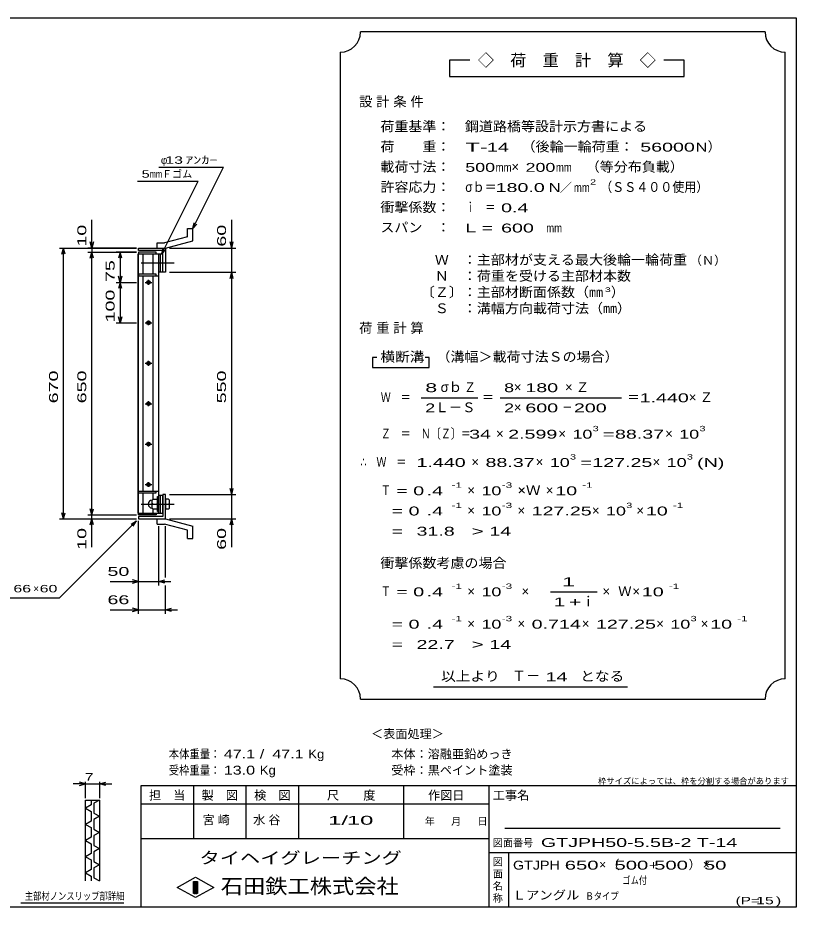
# Model space of a CAD drawing. Units: millimetres, scale not verified. Extents: x -1820 to 1731, y -1282 to 1054.
# Drawn here: x -193 to 1731, y -1146 to 1054 of the extents above; entities that cross this region are included whole.
import ezdxf
from ezdxf.enums import TextEntityAlignment as Align

# ---------------------------------------------------------------- set-up
doc = ezdxf.new("R2010")
doc.units = ezdxf.units.MM
doc.header["$LTSCALE"] = 10
doc.linetypes.add('CHAIN', pattern=[18.5, 12, -1.5, 3.5, -1.5])
for name, color, linetype, lineweight in [('0_2', 150, 'Continuous', 25), ('16', 3, 'Continuous', 25), ('19', 6, 'Continuous', 25), ('22', 2, 'Continuous', 25), ('32', 4, 'Continuous', 25)]:
    doc.layers.add(name, color=color, linetype=linetype, lineweight=lineweight)
doc.styles.add('ベクトル', font='')
doc.styles.get('ベクトル').set_extended_font_data('ベクトル')

msp = doc.modelspace()

# ---------------------------------------------------------------- linework, layer by layer
at = {"layer": '0_2'}
for p, q in [((-1729, 1053.5), (1731, 1053.5)), ((1731, 1053.5), (1731, -1146.5)), ((1731, -846.5), (111, -846.5)), ((111, -846.5), (111, -1146.5)), ((241, -846.5), (241, -976.5)), ((371, -976.5), (371, -846.5)), ((501, -846.5), (501, -976.5)), ((761, -976.5), (761, -846.5)), ((971, -846.5), (971, -1146.5)), ((971, -891.5), (111, -891.5)), ((1691, -951.5), (1011, -951.5)), ((111, -976.5), (971, -976.5)), ((971, -1011.5), (1731, -1011.5)), ((1021, -1146.5), (1021, -1011.5)), ((201, -1097.5), (246, -1072.5)), ((246, -1072.5), (291, -1097.5)), ((246, -1122.5), (201, -1097.5)), ((241, -1082.5), (251, -1082.5)), ((241, -1112.5), (241, -1082.5)), ((241, -1082.5), (243, -1082.5)), ((243, -1082.5), (243, -1112.5)), ((245, -1112.5), (245, -1082.5)), ((245, -1082.5), (247, -1082.5)), ((291, -1097.5), (246, -1122.5)), ((247, -1082.5), (247, -1112.5)), ((249, -1112.5), (249, -1082.5)), ((249, -1082.5), (251, -1082.5)), ((251, -1082.5), (251, -1112.5)), ((251, -1082.5), (251, -1112.5)), ((251, -1112.5), (241, -1112.5)), ((243, -1112.5), (245, -1112.5)), ((247, -1112.5), (249, -1112.5)), ((1731, -1146.5), (-1729, -1146.5))]:
    msp.add_line(p, q, dxfattribs=at)
at = {"layer": '16'}
for p, q in [((104.3, -171.5), (104.3, 469.5)), ((104.3, 469.5), (105, 469.5)), ((149, 474), (105, 474)), ((105, 474), (105, 469.5)), ((105, 469.5), (149, 469.5)), ((105, -171.5), (105, 469.5)), ((105, 469.5), (155, 469.5)), ((116.5, 419.5), (116.5, 469.5)), ((141.5, 419.5), (141.5, 469.5)), ((149, 469.5), (149, 474)), ((155, -171.5), (155, 469.5)), ((155, 469.5), (159.5, 469.5)), ((159.5, 425.5), (159.5, 469.5)), ((159.5, 469.5), (165.5, 469.5)), ((165.5, 425.5), (165.5, 469.5)), ((105, 419.5), (105, 415)), ((149, 419.5), (105, 419.5)), ((149, 415), (149, 419.5)), ((155, 425.5), (159.5, 425.5)), ((159.5, 425.5), (165.5, 425.5)), ((105, 415), (155, 415)), ((116.5, -117), (116.5, 415)), ((122, 399), (138, 399)), ((128, 402), (132, 402)), ((128, 396), (132, 396)), ((130, 393), (130, 405)), ((141.5, -117), (141.5, 415)), ((122, 299), (138, 299)), ((128, 302), (132, 302)), ((128, 296), (132, 296)), ((130, 293), (130, 305)), ((122, 199), (138, 199)), ((128, 202), (132, 202)), ((130, 193), (130, 205)), ((128, 196), (132, 196)), ((122, 99), (138, 99)), ((128, 102), (132, 102)), ((128, 96), (132, 96)), ((130, 93), (130, 105)), ((128, 2), (132, 2)), ((130, -7), (130, 5)), ((122, -1), (138, -1)), ((128, -4), (132, -4)), ((122, -101), (138, -101)), ((128, -98), (132, -98)), ((128, -104), (132, -104)), ((130, -107), (130, -95)), ((105, -121.5), (105, -117)), ((105, -117), (155, -117)), ((105, -121.5), (149, -121.5)), ((116.5, -171.5), (116.5, -121.5)), ((141.5, -136.5), (141.5, -121.5)), ((149, -121.5), (149, -117)), ((152, -168), (152, -131)), ((152, -131), (155, -131)), ((155, -127.5), (159.5, -127.5)), ((155, -168), (155, -131)), ((159.5, -171.5), (159.5, -127.5)), ((159.5, -127.5), (165.5, -127.5)), ((165.5, -171.5), (165.5, -127.5)), ((141, -137.5), (139, -139.5)), ((139, -159.5), (139, -139.5)), ((141, -149.5), (139, -147.5)), ((141, -149.5), (139, -151.5)), ((141, -137.5), (150, -137.5)), ((141, -149.5), (150, -149.5)), ((152, -139.5), (150, -137.5)), ((150, -149.5), (152, -147.5)), ((152, -151.5), (150, -149.5)), ((104.3, -171.5), (105, -171.5)), ((105, -171.5), (149, -171.5)), ((105, -176), (105, -171.5)), ((105, -171.5), (155, -171.5)), ((149, -176), (105, -176)), ((139, -159.5), (141, -161.5)), ((141, -161.5), (150, -161.5)), ((141.5, -171.5), (141.5, -162.5)), ((149, -171.5), (149, -176)), ((150, -161.5), (152, -159.5)), ((152, -168), (155, -168)), ((155, -171.5), (159.5, -171.5)), ((159.5, -171.5), (165.5, -171.5))]:
    msp.add_line(p, q, dxfattribs=at)
at = {"layer": '16', "linetype": 'CHAIN'}
for p, q in [((112, 447.5), (193, 447.5)), ((112, -149.5), (193, -149.5))]:
    msp.add_line(p, q, dxfattribs=at)
at = {"layer": '16'}
for centre, radius, start, end in [((128, 399), 3, 90, 270), ((130, 399), 4, 46.6, 133.4), ((130, 399), 4, 226.6, 313.4), ((132, 399), 3, 270, 90), ((128, 299), 3, 90, 270), ((130, 299), 4, 46.6, 133.4), ((130, 299), 4, 226.6, 313.4), ((132, 299), 3, 270, 90), ((128, 199), 3, 90, 270), ((130, 199), 4, 46.6, 133.4), ((132, 199), 3, 270, 90), ((130, 199), 4, 226.6, 313.4), ((128, 99), 3, 90, 270), ((130, 99), 4, 46.6, 133.4), ((130, 99), 4, 226.6, 313.4), ((132, 99), 3, 270, 90), ((128, -1), 3, 90, 270), ((130, -1), 4, 46.6, 133.4), ((132, -1), 3, 270, 90), ((130, -1), 4, 226.6, 313.4), ((128, -101), 3, 90, 270), ((130, -101), 4, 46.6, 133.4), ((130, -101), 4, 226.6, 313.4), ((132, -101), 3, 270, 90), ((139, -149.5), 10, 90, 270)]:
    msp.add_arc(centre, radius, start, end, dxfattribs=at)
at = {"layer": '19'}
for p, q in [((226.1, 532.1), (239.1, 532.1)), ((226.1, 512.1), (226.1, 532.1)), ((239.1, 502.1), (239.1, 532.1)), ((226.1, 512.1), (169.8, 497)), ((105, 478), (105, 484)), ((105, 484), (171.5, 484)), ((151.5, 497), (169.8, 497)), ((151.5, 484), (151.5, 497)), ((151.5, 484), (171.5, 484)), ((171.5, 484), (239.1, 502.1)), ((171.5, 484), (171.5, 424)), ((165.5, 478), (105, 478)), ((165.5, 424), (165.5, 478)), ((171.5, 424), (165.5, 424)), ((171.5, -126), (165.5, -126)), ((165.5, -126), (165.5, -180)), ((171.5, -186), (171.5, -126)), ((179.5, -137.5), (171.5, -137.5)), ((171.5, -137.5), (171.5, -161.5)), ((171.5, -149.5), (179.5, -149.5)), ((181.5, -139.5), (179.5, -137.5)), ((181.5, -147.5), (179.5, -149.5)), ((179.5, -149.5), (181.5, -151.5)), ((181.5, -159.5), (181.5, -139.5)), ((171.5, -161.5), (179.5, -161.5)), ((179.5, -161.5), (181.5, -159.5)), ((105, -180), (105, -186)), ((165.5, -180), (105, -180)), ((105, -186), (171.5, -186)), ((151.5, -186), (171.5, -186)), ((151.5, -199), (151.5, -186)), ((171.5, -186), (239.1, -204.1)), ((151.5, -199), (169.8, -199)), ((226.1, -214.1), (169.8, -199)), ((226.1, -234.1), (226.1, -214.1)), ((239.1, -234.1), (239.1, -204.1)), ((226.1, -234.1), (239.1, -234.1))]:
    msp.add_line(p, q, dxfattribs=at)
at = {"layer": '22', "color": 4}
for p, q in [((1654, 1018.5), (654, 1018.5)), ((604, 968.5), (604, -581.5)), ((1704, -581.5), (1704, 968.5)), ((924, 948.5), (874, 948.5)), ((874, 948.5), (874, 908.5)), ((1454, 948.5), (1404, 948.5)), ((1454, 908.5), (1454, 948.5)), ((874, 908.5), (1454, 908.5)), ((155.5, 684), (315.5, 684)), ((239.5, 532), (315.5, 684)), ((103, 649.5), (253, 649.5)), ((163, 469.5), (253, 649.5)), ((-10, 484), (-10, 554)), ((335.5, 484), (335.5, 554)), ((239.5, 532), (242.5, 546.6)), ((239.5, 532), (249.5, 543)), ((-90, 484), (100, 484)), ((-84, 469), (-80, 484)), ((-76, 469), (-80, 484)), ((-80, -186), (-80, 484)), ((100, 484), (-20, 484)), ((-10, 484), (-14, 499)), ((-6, 499), (-10, 484)), ((-10, 484), (-10, 474)), ((163, 469.5), (166, 484.1)), ((181.5, 484), (345.5, 484)), ((335.5, 484), (331.5, 499)), ((335.5, 484), (339.5, 499)), ((335.5, 424), (335.5, 484)), ((-20, 474), (100, 474)), ((-14, 459), (-10, 474)), ((-6, 459), (-10, 474)), ((-10, -176), (-10, 474)), ((100, 474), (50, 474)), ((60, 474), (56, 459)), ((64, 459), (60, 474)), ((60, 474), (60, 399)), ((163, 469.5), (173, 480.5)), ((181.5, 424), (345.5, 424)), ((331.5, 409), (335.5, 424)), ((339.5, 409), (335.5, 424)), ((335.5, -126), (335.5, 424)), ((50, 399), (100, 399)), ((60, 399), (56, 414)), ((60, 399), (56, 384)), ((64, 414), (60, 399)), ((64, 384), (60, 399)), ((60, 399), (60, 299)), ((60, 299), (56, 314)), ((64, 314), (60, 299)), ((50, 299), (100, 299)), ((694, 213.5), (684, 213.5)), ((684, 213.5), (684, 188.5)), ((824, 213.5), (814, 213.5)), ((824, 188.5), (824, 213.5)), ((684, 188.5), (824, 188.5)), ((804, 113.5), (944, 113.5)), ((999, 113.5), (1299, 113.5)), ((181.5, -126), (345.5, -126)), ((335.5, -126), (331.5, -111)), ((335.5, -126), (339.5, -111)), ((335.5, -186), (335.5, -126)), ((-80, -186), (-84, -171)), ((-80, -186), (-76, -171)), ((-20, -176), (100, -176)), ((-10, -176), (-14, -161)), ((-10, -176), (-6, -161)), ((-10, -186), (-10, -176)), ((-90, -186), (100, -186)), ((-90, -381), (100, -191)), ((-20, -186), (100, -186)), ((-14, -201), (-10, -186)), ((-6, -201), (-10, -186)), ((-10, -256), (-10, -186)), ((87, -199), (100, -191)), ((92, -204), (100, -191)), ((105, -351), (105, -191)), ((105, -421), (105, -191)), ((181.5, -186), (345.5, -186)), ((331.5, -201), (335.5, -186)), ((339.5, -201), (335.5, -186)), ((335.5, -256), (335.5, -186)), ((155, -351), (155, -204)), ((171.5, -331), (171.5, -204)), ((35, -341), (105, -341)), ((105, -341), (90, -337)), ((90, -345), (105, -341)), ((105, -341), (155, -341)), ((155, -341), (170, -337)), ((170, -345), (155, -341)), ((155, -341), (185, -341)), ((171.5, -421), (171.5, -351)), ((1124, -366.5), (1239, -366.5)), ((-290, -381), (-90, -381)), ((35, -411), (105, -411)), ((105, -411), (90, -407)), ((90, -415), (105, -411)), ((105, -411), (171.5, -411)), ((171.5, -411), (186.5, -407)), ((186.5, -415), (171.5, -411)), ((171.5, -411), (201.5, -411)), ((834, -601.5), (1314, -601.5)), ((654, -631.5), (1654, -631.5))]:
    msp.add_line(p, q, dxfattribs=at)
for centre, start, end in [((604, 1018.5), 270, 0), ((1704, 1018.5), 180, 270), ((604, -631.5), 0, 90), ((1704, -631.5), 90, 180)]:
    msp.add_arc(centre, 50, start, end, dxfattribs=at)
at = {"layer": '32'}
for p, q in [((-26, -841.5), (-56, -841.5)), ((-26, -841.5), (-41, -837.5)), ((-41, -845.5), (-26, -841.5)), ((-26, -876.5), (-26, -836.5)), ((-26, -841.5), (9, -841.5)), ((9, -836.5), (9, -876.5)), ((9, -841.5), (24, -837.5)), ((24, -845.5), (9, -841.5)), ((9, -841.5), (39, -841.5)), ((-26, -881.5), (9, -881.5)), ((-26, -1081.5), (-26, -881.5)), ((-12, -893.5), (-26, -901.5)), ((-26, -901.5), (-12, -909.5)), ((-12, -881.5), (-12, -893.5)), ((9, -881.5), (-5, -889.5)), ((-5, -889.5), (-5, -913.5)), ((9, -881.5), (9, -1081.5)), ((-12, -909.5), (-12, -933.5)), ((-5, -913.5), (9, -921.5)), ((9, -921.5), (-5, -929.5)), ((-12, -933.5), (-26, -941.5)), ((-26, -941.5), (-12, -949.5)), ((-5, -929.5), (-5, -953.5)), ((-12, -949.5), (-12, -973.5)), ((-5, -953.5), (9, -961.5)), ((9, -961.5), (-5, -969.5)), ((-12, -973.5), (-26, -981.5)), ((-26, -981.5), (-12, -989.5)), ((-12, -989.5), (-12, -1013.5)), ((-5, -969.5), (-5, -993.5)), ((-5, -993.5), (9, -1001.5)), ((9, -1001.5), (-5, -1009.5)), ((-5, -1009.5), (-5, -1033.5)), ((-12, -1013.5), (-26, -1021.5)), ((-26, -1021.5), (-12, -1029.5)), ((-12, -1029.5), (-12, -1053.5)), ((-5, -1033.5), (9, -1041.5)), ((-12, -1053.5), (-26, -1061.5)), ((9, -1041.5), (-5, -1049.5)), ((-5, -1049.5), (-5, -1073.5)), ((-26, -1061.5), (-12, -1069.5)), ((-12, -1069.5), (-12, -1081.5)), ((-5, -1073.5), (9, -1081.5)), ((69, -1136.5), (-186, -1136.5))]:
    msp.add_line(p, q, dxfattribs=at)

# ---------------------------------------------------------------- texts
at = {"layer": '0_2', "style": 'ベクトル'}
for s, height, p in [('枠サイズによっては、枠を分割する場合があります', 14.66, (1241, -834.5)), ('担\u3000当', 21.99, (131, -869.5)), ('製\u3000図', 21.99, (261, -869.5)), ('検\u3000図', 21.99, (391, -869.5)), ('尺\u3000\u3000度', 21.99, (571, -869.5)), ('作図日', 21.99, (821, -869.5)), ('工事名', 21.99, (981, -869.5)), ('年', 18.3, (813, -934)), ('月', 18.3, (878, -934)), ('日', 18.3, (943, -934)), ('図面番号', 18.33, (981, -987)), ('図', 18.3, (981, -1034)), ('面', 18.3, (981, -1064)), ('名', 18.3, (981, -1094)), ('称', 18.3, (981, -1124))]:
    msp.add_text(s, height=height, dxfattribs=at).set_placement(p, align=Align.MIDDLE_LEFT)
at = {"layer": '0_2', "color": 222, "style": 'ベクトル'}
for s, height, width, p in [('タイヘイグレーチング', 29.33, 1.25, (256, -1024.5)), ('石田鉄工株式会社', 36.66, 1.1, (308.5, -1094.5))]:
    msp.add_text(s, height=height, dxfattribs=dict(at, width=width)).set_placement(p, align=Align.MIDDLE_LEFT)
at = {"layer": '22', "style": 'ベクトル'}
for s, height, p in [('◇\u3000荷\u3000重\u3000計\u3000算\u3000◇', 29.33, (944, 948.5)), ('）', 24.2, (1512, 735)), ('φ', 18.3, (160.5, 701.5)), ('×', 24.2, (1027, 685)), ('Ｆゴム', 18.33, (163, 667)), ('／', 22, (1146.5, 633.5)), ('（Ｎ）', 21.99, (1468, 453.5)), ('）', 24.2, (1273, 375)), ('σｂ', 24.19, (852, 140)), ('×', 24.2, (1033, 140)), ('Ｌ－Ｓ', 24.19, (839, 90)), ('×', 24.2, (1033, 90)), ('×', 24.2, (989, 25)), ('×', 24.2, (1143, 25)), ('×', 24.2, (1407, 25)), ('×', 24.2, (928, -45)), ('×', 24.2, (1087, -45)), ('×', 24.2, (1376, -45)), ('×', 24.2, (918, -115)), ('×', 24.2, (1112, -115)), ('×', 24.2, (918, -165)), ('×', 24.2, (1042, -165)), ('×', 24.2, (1226, -165)), ('×', 24.2, (1336, -165)), ('×', 18.3, (-155, -358.5)), ('×', 24.2, (918, -365)), ('×', 24.2, (1052, -365)), ('×', 24.2, (1252, -365)), ('Ｗ', 24.2, (1291, -365)), ('×', 24.2, (1326, -365)), ('ｉ', 24.2, (1200.5, -390)), ('×', 24.2, (918, -445)), ('×', 24.2, (1042, -445)), ('×', 24.2, (1201, -445)), ('×', 24.2, (1385, -445)), ('×', 24.2, (1495, -445)), ('Ｔ－', 25.66, (1028, -574)), ('＜表面処理＞', 21.99, (680, -717.5)), ('本体：', 21.99, (730, -767.5)), ('溶融亜鉛めっき', 21.99, (820, -767.5)), ('受枠：', 21.99, (730, -807.5)), ('黒ペイント塗装', 21.99, (820, -807.5))]:
    msp.add_text(s, height=height, dxfattribs=at).set_placement(p, align=Align.MIDDLE_LEFT)
for s, height, width, p in [('荷重基準：\u3000', 24.19, 1.05, (703, 785)), ('鋼道路橋等設計示方書による', 24.19, 1.05, (912, 785)), ('荷\u3000\u3000重：\u3000', 24.19, 1.05, (703, 735)), ('（後輪一輪荷重：', 24.19, 1.05, (1052, 735)), ('T-', 21.99, 2, (913, 733.5)), (' 14 ', 21.99, 1.65, (953, 733.5)), (' 56000', 21.99, 1.65, (1332, 733.5)), ('N', 22, 1.4, (1482, 733.5)), (' 13 ', 18.33, 1.6, (160.5, 701.5)), ('ｱﾝｶｰ', 18.33, 1.6, (220.5, 701.5)), ('載荷寸法：\u3000', 24.19, 1.05, (703, 685)), ('500', 21.99, 1.5, (913, 683.5)), ('mm', 21.99, 0.8, (988, 683.5)), ('200', 21.99, 1.5, (1062, 683.5)), ('mm', 21.99, 0.8, (1137, 683.5)), ('\u3000（等分布負載）', 24.19, 1.05, (1176, 685)), ('5', 18.3, 1.45, (113, 667)), ('mm', 18.33, 0.75, (133, 667)), ('許容応力：\u3000', 24.19, 1.05, (703, 635)), ('σｂ＝', 24.19, 0.9, (913, 635)), ('180.0', 21.99, 1.65, (988, 633.5)), ('N', 22, 1.4, (1119, 633.5)), ('mm', 21.99, 0.8, (1181.5, 633.5)), ('2', 13.2, 1.5, (1221.5, 647.5)), ('（ＳＳ４００使用）', 24.19, 0.9, (1246.5, 635)), ('衝撃係数：\u3000', 24.19, 1.05, (703, 585)), ('ｉ\u3000＝', 24.19, 0.75, (913, 585)), (' 0.4', 21.99, 1.65, (988, 583.5)), ('スパン\u3000：\u3000', 24.19, 1.05, (703, 535)), ('L =', 21.99, 1.65, (913, 533.5)), (' 600 ', 21.99, 1.65, (988, 533.5)), ('mm', 21.99, 0.8, (1113, 533.5)), ('\u3000Ｗ\u3000：主部材が支える最大後輪一輪荷重', 24.19, 1.05, (803, 455)), ('\u3000Ｎ\u3000：荷重を受ける主部材本数', 24.19, 1.05, (803, 415)), ('〔Ｚ〕：主部材断面係数（㎜', 24.19, 1.05, (803, 375)), ('3', 11, 1.8, (1258, 381)), ('\u3000Ｓ\u3000：溝幅方向載荷寸法（㎜）', 24.19, 1.05, (803, 335)), ('横断溝', 24.19, 1.1, (703, 215)), ('\u3000（溝幅＞載荷寸法Ｓの場合）', 24.19, 1.05, (807, 215)), ('8', 22, 1.8, (814, 138.5)), ('Ｚ', 24.2, 0.9, (910, 140)), ('8', 22, 1.5, (1009, 138.5)), (' 180 ', 21.99, 1.65, (1048, 138.5)), ('Ｗ\u3000＝', 24.19, 0.75, (704, 115)), ('＝', 24.2, 0.9, (954, 115)), ('＝', 24.2, 0.9, (1314, 115)), ('1.440', 21.99, 1.65, (1344, 113.5)), ('2', 22, 1.5, (814, 88.5)), ('2', 22, 1.5, (1009, 88.5)), (' 600 ', 21.99, 1.65, (1048, 88.5)), ('－', 24.2, 0.75, (1153, 90)), (' 200 ', 21.99, 1.65, (1168, 88.5)), ('3', 13.2, 1.5, (1228, 37.5)), ('3', 13.2, 1.5, (1492, 37.5)), ('Ｚ\u3000＝\u3000Ｎ〔Ｚ〕＝', 24.19, 0.75, (704, 25)), (' 34 ', 21.99, 1.65, (909, 23.5)), ('2.599', 21.99, 1.65, (1019, 23.5)), ('10', 21.99, 1.5, (1178, 23.5)), ('=', 22, 1.7, (1253, 23.5)), ('88.37', 21.99, 1.65, (1283, 23.5)), ('10', 21.99, 1.5, (1442, 23.5)), ('∴\u3000Ｗ\u3000＝', 24.19, 0.75, (654, -45)), (' 1.440', 21.99, 1.65, (779, -46.5)), ('88.37', 21.99, 1.65, (963, -46.5)), ('10', 21.99, 1.5, (1122, -46.5)), ('3', 13.2, 1.5, (1172, -32.5)), ('=', 22, 1.7, (1197, -46.5)), ('127.25', 21.99, 1.65, (1227, -46.5)), ('10', 21.99, 1.5, (1411, -46.5)), ('3', 13.2, 1.5, (1461, -32.5)), ('(N)', 21.99, 1.65, (1486, -46.5)), ('Ｔ', 24.2, 0.75, (704, -115)), (' = 0', 21.99, 1.65, (729, -116.5)), (' .4 ', 21.99, 1.65, (804, -116.5)), ('-1', 13.2, 1.65, (879, -102.5)), ('10', 21.99, 1.5, (953, -116.5)), ('-3', 13.2, 1.65, (1003, -102.5)), ('×Ｗ', 24.19, 1.1, (1042, -115)), (' 10 ', 21.99, 1.65, (1122, -116.5)), ('-1', 13.2, 1.65, (1202, -102.5)), ('-1', 13.2, 1.65, (879, -152.5)), ('-3', 13.2, 1.65, (1003, -152.5)), ('3', 13.2, 1.5, (1311, -152.5)), ('-1', 13.2, 1.65, (1426, -152.5)), ('  = 0', 21.99, 1.65, (704, -166.5)), (' .4 ', 21.99, 1.65, (804, -166.5)), ('10', 21.99, 1.5, (953, -166.5)), ('127.25', 21.99, 1.65, (1077, -166.5)), ('10', 21.99, 1.5, (1261, -166.5)), (' 10 ', 21.99, 1.65, (1346, -166.5)), ('  =', 21.99, 1.65, (704, -216.5)), (' 31.8', 21.99, 1.65, (779, -216.5)), ('>', 22, 1.7, (929, -216.5)), (' 14 ', 21.99, 1.65, (959, -216.5)), ('衝撃係数考慮の場合', 24.19, 1.05, (703, -295)), (' 50 ', 21.99, 1.65, (15, -316)), (' 66 ', 18.33, 1.6, (-215, -358.5)), (' 60 ', 18.33, 1.6, (-150, -358.5)), ('-1', 13.2, 1.65, (879, -352.5)), ('-3', 13.2, 1.65, (1003, -352.5)), ('-1', 13.2, 1.65, (1416, -352.5)), ('Ｔ', 24.2, 0.75, (704, -365)), (' = 0', 21.99, 1.65, (729, -366.5)), (' .4 ', 21.99, 1.65, (804, -366.5)), ('10', 21.99, 1.5, (953, -366.5)), (' 10 ', 21.99, 1.65, (1336, -366.5)), (' 66 ', 21.99, 1.65, (15, -386)), ('  = 0', 21.99, 1.65, (704, -446.5)), (' .4 ', 21.99, 1.65, (804, -446.5)), ('-1', 13.2, 1.65, (879, -432.5)), ('10', 21.99, 1.5, (953, -446.5)), ('-3', 13.2, 1.65, (1003, -432.5)), ('0.714', 21.99, 1.65, (1077, -446.5)), ('127.25', 21.99, 1.65, (1236, -446.5)), ('10', 21.99, 1.5, (1420, -446.5)), ('3', 13.2, 1.5, (1470, -432.5)), (' 10 ', 21.99, 1.65, (1505, -446.5)), ('-1', 13.2, 1.65, (1585, -432.5)), ('  =', 21.99, 1.65, (704, -496.5)), (' 22.7', 21.99, 1.65, (779, -496.5)), ('>', 22, 1.7, (929, -496.5)), (' 14 ', 21.99, 1.65, (959, -496.5)), ('以上より\u3000', 24.19, 1.1, (853, -575)), (' 14 ', 21.99, 1.65, (1098, -576.5)), ('となる', 24.19, 1.1, (1197, -575)), ('本体重量：', 21.99, 0.85, (180, -767.5)), (' 47.1', 21.99, 1.35, (305, -767.5)), ('/', 22, 1.35, (405, -767.5)), (' 47.1', 21.99, 1.35, (425, -767.5)), ('Kg', 21.99, 1.1, (525, -767.5)), ('受枠重量：', 21.99, 0.85, (180, -807.5)), (' 13.0', 21.99, 1.35, (305, -807.5)), ('Kg', 21.99, 1.1, (405, -807.5)), ('1/', 21.99, 2, (574, -931.5)), (' 10 ', 21.99, 2, (604, -931.5)), ('GTJPH50-5.5B-2 T-14             ', 21.99, 1.65, (1100, -986.5)), ('GTJPH', 21.99, 1.2, (1031, -1042.5)), (' 650 ', 21.99, 1.7, (1145, -1042.5)), (' 500 ', 21.99, 1.7, (1268, -1042.5)), (' 500 ', 21.99, 1.7, (1366, -1042.5)), (' 50 ', 21.99, 1.7, (1489, -1042.5)), ('+', 22, 1.3, (1367, -1042.5)), ('ゴム付', 18.33, 0.8, (1301, -1080)), ('Ｌアングル', 21.99, 1.1, (1030, -1116.5)), ('Ｂタイプ', 18.33, 0.8, (1210, -1119)), ('(P=', 18.33, 1.55, (1581, -1130)), (' 15 ', 18.33, 1.6, (1621, -1130)), (')', 18.3, 1.6, (1681, -1130))]:
    msp.add_text(s, height=height, dxfattribs=dict(at, width=width)).set_placement(p, align=Align.MIDDLE_LEFT)
at = {"layer": '22', "style": 'ベクトル', "width": 1.65}
for s, p in [(' 10 ', (-35, 474)), (' 60 ', (310.5, 474)), (' 75 ', (35, 386.5)), (' 100 ', (35, 286.5)), (' 670 ', (-105, 86.5)), (' 650 ', (-35, 86.5)), (' 550 ', (310.5, 86.5)), (' 10 ', (-35, -276)), (' 60 ', (310.5, -276))]:
    msp.add_text(s, height=21.99, rotation=90, dxfattribs=at).set_placement(p, align=Align.MIDDLE_LEFT)
at = {"layer": '22', "attachment_point": 4, "style": 'ベクトル'}
for s, insert, char_height in [('\\T1.28;設計条件', (650.5, 845), 24.19), ('\\T1.28;荷重計算', (650.5, 285), 24.19), ('\\T1.42;×Ｚ', (1159.5, 140), 24.19), ('\\T1.42;×Ｚ', (1465.5, 115), 24.19), ('\\T1.25;\\W2;\\~1\\~', (1131.5, -341.5), 21.99), ('\\T1.33;\\W1.75;1+', (1131.5, -391.5), 21.99), ('\\T1.25;宮崎\u3000', (263.5, -931.5), 21.99), ('\\T1.25;水谷\u3000', (388.5, -931.5), 21.99), ('\\T1.17;×（', (1244, -1042.5), 21.99), ('\\T1.17;）×', (1465, -1042.5), 21.99)]:
    msp.add_mtext(s, dxfattribs=dict(at, insert=insert, char_height=char_height))
at = {"layer": '32', "color": 2, "style": 'ベクトル'}
for s, width, p in [(' 7 ', 1.6, (-38.5, -824)), ('主部材ノンスリップ部詳細', 0.8, (-176, -1119))]:
    msp.add_text(s, height=18.33, dxfattribs=dict(at, width=width)).set_placement(p, align=Align.MIDDLE_LEFT)

doc.saveas('drawing.dxf')
